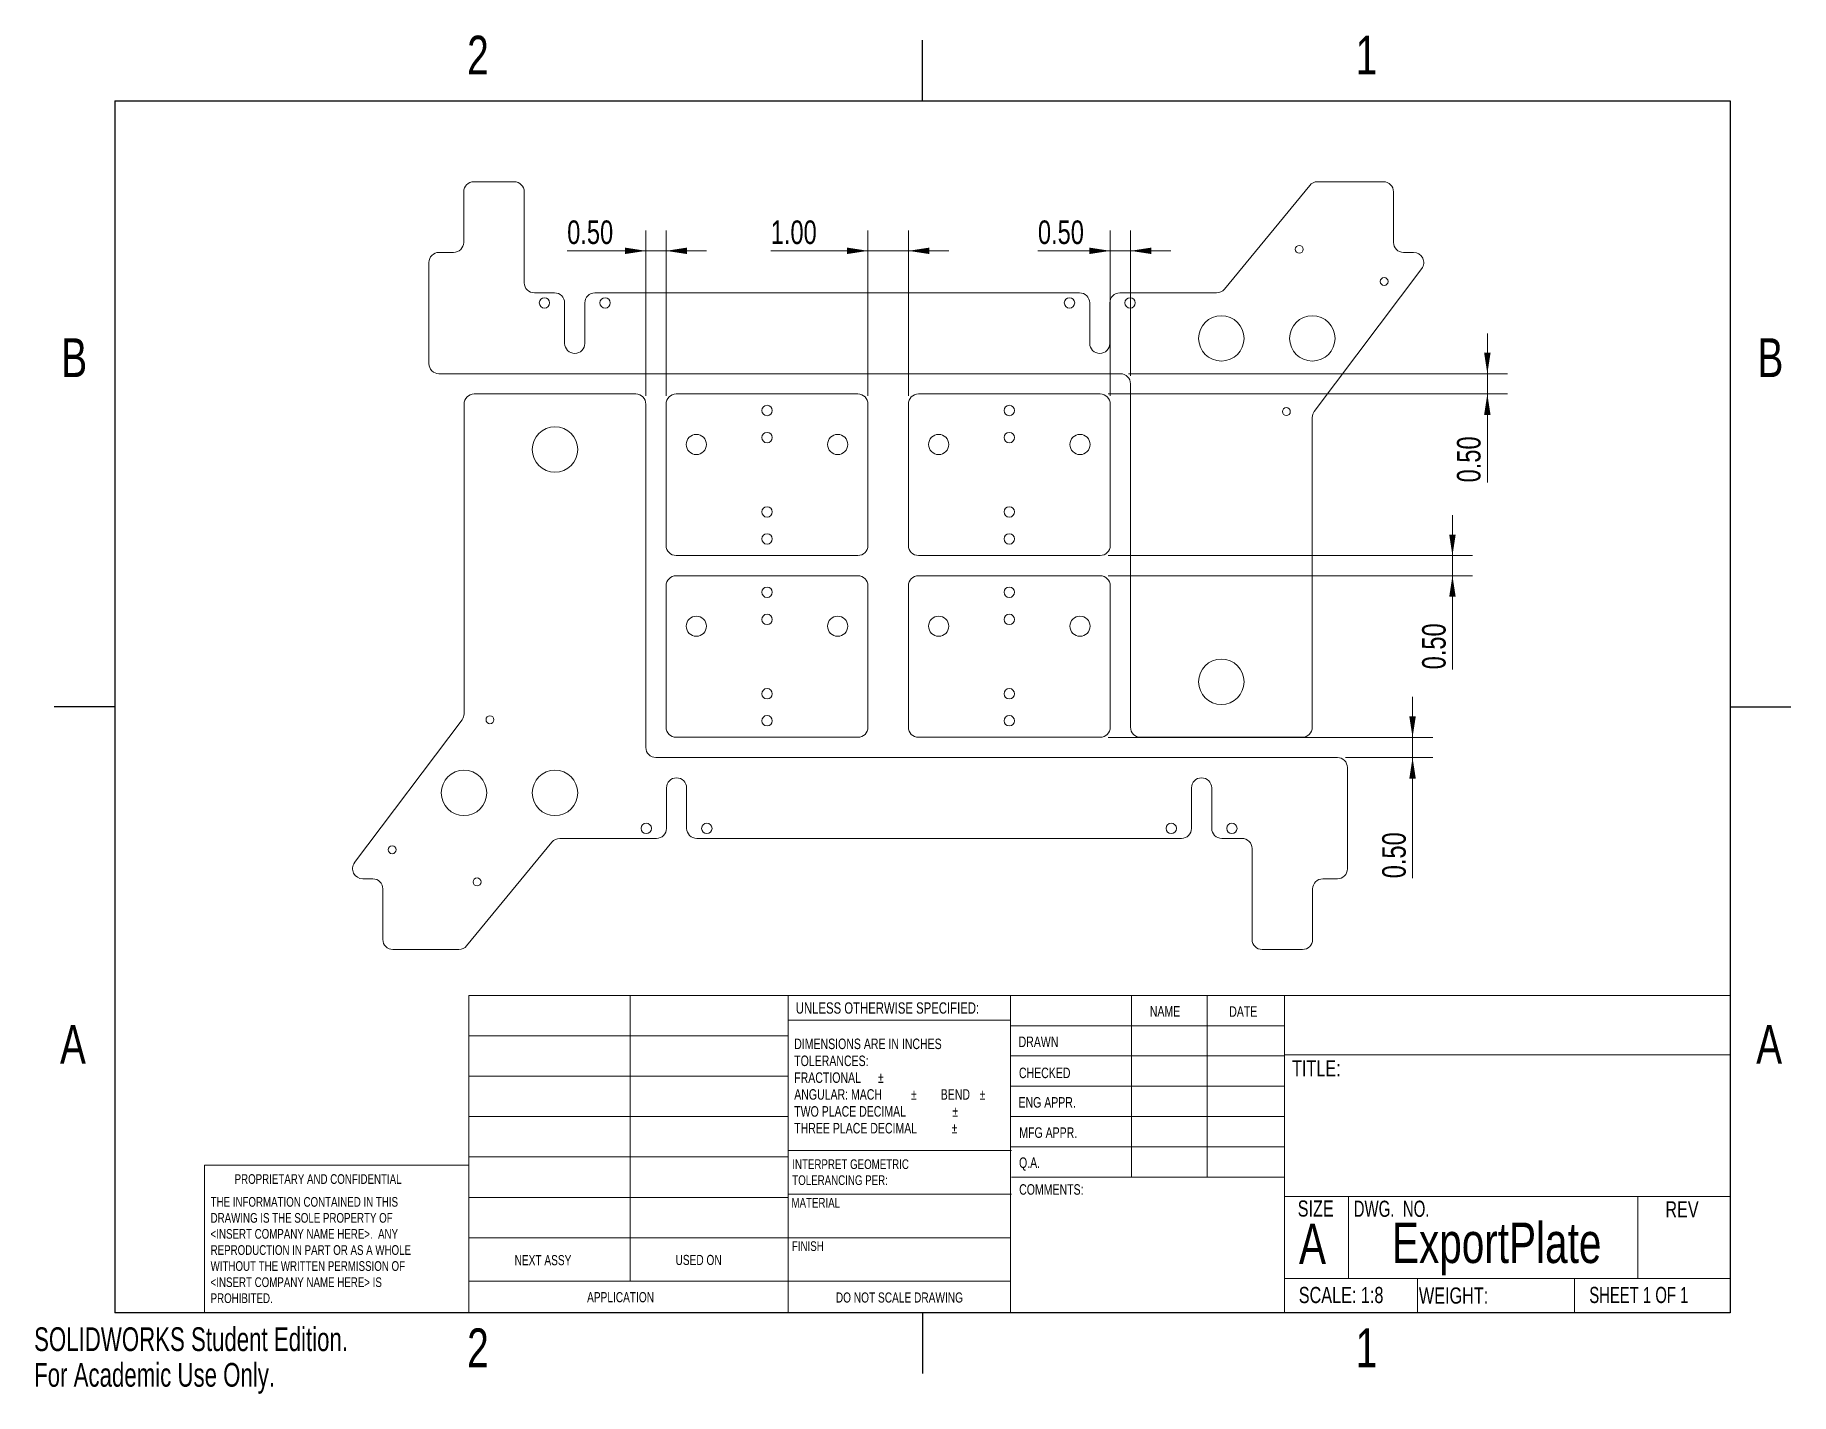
# Model space of a CAD drawing. Header units: inches. Extents: x 0 to 10.9, y 0 to 8.4.
import ezdxf

# ---------------------------------------------------------------- set-up
doc = ezdxf.new("R2010")
doc.units = ezdxf.units.IN
doc.header["$MEASUREMENT"] = 0
doc.styles.add('SLDTEXTSTYLE0', font='TXT', dxfattribs={"width": 0.75})
doc.styles.add('SLDTEXTSTYLE1', font='TXT', dxfattribs={"width": 0.6875})
doc.styles.add('SLDTEXTSTYLE2', font='TXT', dxfattribs={"width": 0.694444})
doc.styles.add('SLDTEXTSTYLE3', font='TXT', dxfattribs={"width": 0.7})
doc.dimstyles.new('SLDDIMSTYLE0', dxfattribs={"dimtxt": 0.145833, "dimasz": 0.13, "dimexe": 0, "dimexo": 0.0625, "dimgap": 0.036458, "dimtad": 1, "dimlfac": 4, "dimrnd": 1e-09, "dimzin": 0, "dimdsep": 46, "dimtxsty": 'SLDTEXTSTYLE0', "dimsah": 1, "dimcen": 0.09, "dimadec": 0, "dimazin": 0, "dimtfac": 1, "dimtmove": 0, "dimatfit": 0, "dimfxl": 1, "dimfrac": 2, "dimtolj": 1, "dimtzin": 12, "dimarcsym": 0})
doc.dimstyles.new('SLDDIMSTYLE1', dxfattribs={"dimtxt": 0.145833, "dimasz": 0.13, "dimexe": 0, "dimexo": 0.0625, "dimgap": 0.036458, "dimtad": 1, "dimlfac": 4, "dimrnd": 1e-09, "dimzin": 4, "dimdsep": 46, "dimtxsty": 'SLDTEXTSTYLE0', "dimsah": 1, "dimcen": 0.09, "dimadec": 0, "dimazin": 1, "dimtfac": 1, "dimtmove": 0, "dimatfit": 0, "dimfxl": 1, "dimfrac": 2, "dimtolj": 1, "dimtzin": 12, "dimarcsym": 0})

# ---------------------------------------------------------------- blocks, each defined once
blk = doc.blocks.new('SW_NOTE_0')
at = {"color": 0, "linetype": 'Continuous', "lineweight": 0, "char_height": 0.06, "attachment_point": 1, "style": 'SLDTEXTSTYLE0'}
for s, insert in [('INTERPRET GEOMETRIC', (0, 0.077)), ('TOLERANCING PER:', (0, -0.022))]:
    blk.add_mtext(s, dxfattribs=dict(at, insert=insert))
blk = doc.blocks.new('SW_NOTE_1')
at = {"color": 0, "linetype": 'Continuous', "lineweight": 0, "char_height": 0.065, "attachment_point": 1, "style": 'SLDTEXTSTYLE0'}
for s, insert in [('DIMENSIONS ARE IN INCHES', (0, 0.084)), ('TOLERANCES:', (0, -0.021)), ('FRACTIONAL', (0, -0.125)), ('%%p', (0.518, -0.125)), ('ANGULAR: MACH', (0, -0.229)), ('%%p', (0.723, -0.229)), ('BEND', (0.907, -0.229)), ('%%p', (1.148, -0.229)), ('TWO PLACE DECIMAL', (0, -0.334)), ('%%p', (0.979, -0.334)), ('THREE PLACE DECIMAL', (0, -0.438)), ('%%p', (0.974, -0.438))]:
    blk.add_mtext(s, dxfattribs=dict(at, insert=insert))
blk = doc.blocks.new('SW_NOTE_2')
at = {"color": 0, "linetype": 'Continuous', "lineweight": 0, "char_height": 0.06, "attachment_point": 1, "style": 'SLDTEXTSTYLE0'}
for s, insert in [('THE INFORMATION CONTAINED IN THIS', (0, 0.077)), ('DRAWING IS THE SOLE PROPERTY OF', (0, -0.022)), ('<INSERT COMPANY NAME HERE>.  ANY', (0, -0.121)), ('WITHOUT THE WRITTEN PERMISSION OF', (0, -0.32)), ('REPRODUCTION IN PART OR AS A WHOLE', (0, -0.221)), ('<INSERT COMPANY NAME HERE> IS', (0, -0.42)), ('PROHIBITED.', (0, -0.519))]:
    blk.add_mtext(s, dxfattribs=dict(at, insert=insert))
blk = doc.blocks.new('_D')
at = {"color": 7, "linetype": 'Continuous', "lineweight": 0}
for p, q in [((3.787, 6.174), (3.787, 7.197)), ((3.912, 6.174), (3.912, 7.197)), ((3.787, 7.072), (3.3, 7.072)), ((3.787, 7.072), (3.912, 7.072)), ((3.912, 7.072), (4.162, 7.072))]:
    blk.add_line(p, q, dxfattribs=at)
for points in [[(3.787, 7.072), (3.657, 7.092), (3.657, 7.052)], [(3.912, 7.072), (4.042, 7.052), (4.042, 7.092)]]:
    blk.add_solid(points, dxfattribs=at)
at = {"color": 7, "linetype": 'Continuous', "lineweight": 0, "insert": (3.3, 7.26), "char_height": 0.1458, "attachment_point": 1, "style": 'SLDTEXTSTYLE0'}
blk.add_mtext('0.50', dxfattribs=at)
blk = doc.blocks.new('_D_1')
at = {"color": 7, "linetype": 'Continuous', "lineweight": 0}
for p, q in [((5.162, 6.174), (5.162, 7.197)), ((5.412, 6.174), (5.412, 7.197)), ((5.162, 7.072), (4.56, 7.072)), ((5.412, 7.072), (5.162, 7.072)), ((5.412, 7.072), (5.662, 7.072))]:
    blk.add_line(p, q, dxfattribs=at)
for points in [[(5.162, 7.072), (5.032, 7.092), (5.032, 7.052)], [(5.412, 7.072), (5.542, 7.052), (5.542, 7.092)]]:
    blk.add_solid(points, dxfattribs=at)
at = {"color": 7, "linetype": 'Continuous', "lineweight": 0, "insert": (4.56, 7.26), "char_height": 0.1458, "attachment_point": 1, "style": 'SLDTEXTSTYLE0'}
blk.add_mtext('1.00', dxfattribs=at)
blk = doc.blocks.new('_D_2')
at = {"color": 7, "linetype": 'Continuous', "lineweight": 0}
for p, q in [((6.662, 6.174), (6.662, 7.197)), ((6.787, 6.299), (6.787, 7.197)), ((6.662, 7.072), (6.214, 7.072)), ((6.662, 7.072), (6.787, 7.072)), ((6.787, 7.072), (7.037, 7.072))]:
    blk.add_line(p, q, dxfattribs=at)
for points in [[(6.662, 7.072), (6.532, 7.092), (6.532, 7.052)], [(6.787, 7.072), (6.917, 7.052), (6.917, 7.092)]]:
    blk.add_solid(points, dxfattribs=at)
at = {"color": 7, "linetype": 'Continuous', "lineweight": 0, "insert": (6.214, 7.26), "char_height": 0.1458, "attachment_point": 1, "style": 'SLDTEXTSTYLE0'}
blk.add_mtext('0.50', dxfattribs=at)
blk = doc.blocks.new('_D_3')
at = {"color": 7, "linetype": 'Continuous', "lineweight": 0}
for p, q in [((8.996, 6.311), (8.996, 6.561)), ((6.774, 6.311), (9.121, 6.311)), ((8.996, 6.311), (8.996, 6.186)), ((6.649, 6.186), (9.121, 6.186)), ((8.996, 6.186), (8.996, 5.639))]:
    blk.add_line(p, q, dxfattribs=at)
for points in [[(8.996, 6.311), (9.016, 6.441), (8.976, 6.441)], [(8.996, 6.186), (8.976, 6.056), (9.016, 6.056)]]:
    blk.add_solid(points, dxfattribs=at)
at = {"color": 7, "linetype": 'Continuous', "lineweight": 0, "insert": (8.808, 5.639), "char_height": 0.1458, "attachment_point": 1, "rotation": 90, "style": 'SLDTEXTSTYLE0'}
blk.add_mtext('0.50', dxfattribs=at)
blk = doc.blocks.new('_D_4')
at = {"color": 7, "linetype": 'Continuous', "lineweight": 0}
for p, q in [((8.78, 5.186), (8.78, 5.436)), ((6.649, 5.186), (8.905, 5.186)), ((8.78, 5.186), (8.78, 5.061)), ((6.649, 5.061), (8.905, 5.061)), ((8.78, 5.061), (8.78, 4.482))]:
    blk.add_line(p, q, dxfattribs=at)
for points in [[(8.78, 5.186), (8.8, 5.316), (8.76, 5.316)], [(8.78, 5.061), (8.76, 4.931), (8.8, 4.931)]]:
    blk.add_solid(points, dxfattribs=at)
at = {"color": 7, "linetype": 'Continuous', "lineweight": 0, "insert": (8.592, 4.482), "char_height": 0.1458, "attachment_point": 1, "rotation": 90, "style": 'SLDTEXTSTYLE0'}
blk.add_mtext('0.50', dxfattribs=at)
blk = doc.blocks.new('_D_5')
at = {"color": 7, "linetype": 'Continuous', "lineweight": 0}
for p, q in [((8.533, 4.061), (8.533, 4.311)), ((6.649, 4.061), (8.658, 4.061)), ((8.533, 4.061), (8.533, 3.936)), ((8.117, 3.936), (8.658, 3.936)), ((8.533, 3.936), (8.533, 3.189))]:
    blk.add_line(p, q, dxfattribs=at)
for points in [[(8.533, 4.061), (8.553, 4.191), (8.513, 4.191)], [(8.533, 3.936), (8.513, 3.806), (8.553, 3.806)]]:
    blk.add_solid(points, dxfattribs=at)
at = {"color": 7, "linetype": 'Continuous', "lineweight": 0, "insert": (8.345, 3.189), "char_height": 0.1458, "attachment_point": 1, "rotation": 90, "style": 'SLDTEXTSTYLE0'}
blk.add_mtext('0.50', dxfattribs=at)

msp = doc.modelspace()

# ---------------------------------------------------------------- linework, layer by layer
at = {"color": 7, "linetype": 'Continuous'}
for p, q in [((5.5, 8), (5.5, 8.375)), ((0.5, 8), (0.5, 0.5)), ((0.5, 8), (10.5, 8)), ((10.5, 8), (10.5, 0.5)), ((0.5, 4.25), (0.125, 4.25)), ((10.5, 4.25), (10.875, 4.25)), ((10.5, 0.5), (0.5, 0.5)), ((5.5, 0.5), (5.5, 0.125))]:
    msp.add_line(p, q, dxfattribs=at)
at = {"color": 7, "linetype": 'Continuous', "lineweight": 15}
for p, q in [((2.7218, 7.4995), (2.9718, 7.4995)), ((8.3525, 7.4995), (7.9445, 7.4995)), ((2.6593, 7.437), (2.6593, 7.1245)), ((3.0343, 6.8745), (3.0343, 7.437)), ((7.8962, 7.4767), (7.3681, 6.8348)), ((8.415, 7.437), (8.415, 7.1245)), ((2.4439, 6.3738), (2.4439, 6.9995)), ((2.5064, 7.062), (2.5968, 7.062)), ((7.9244, 6.078), (8.5897, 6.962)), ((8.4775, 7.062), (8.5397, 7.062)), ((3.2218, 6.812), (3.0968, 6.812)), ((3.2843, 6.4995), (3.2843, 6.7495)), ((3.4093, 6.4995), (3.4093, 6.7495)), ((6.4718, 6.812), (3.4718, 6.812)), ((6.5343, 6.7495), (6.5343, 6.4995)), ((6.6593, 6.7495), (6.6593, 6.4995)), ((7.3199, 6.812), (6.7218, 6.812)), ((6.7244, 6.3113), (2.5064, 6.3113)), ((6.7869, 4.1238), (6.7869, 6.2488)), ((2.6619, 6.1238), (2.6619, 4.2072)), ((3.7244, 6.1863), (2.7244, 6.1863)), ((3.7869, 6.1238), (3.7869, 3.9988)), ((3.9119, 5.2488), (3.9119, 6.1238)), ((3.9744, 6.1863), (5.0994, 6.1863)), ((5.1619, 6.1238), (5.1619, 5.2488)), ((5.4119, 5.2488), (5.4119, 6.1238)), ((5.4744, 6.1863), (6.5994, 6.1863)), ((6.6619, 6.1238), (6.6619, 5.2488)), ((7.9119, 4.1238), (7.9119, 6.0404)), ((5.0994, 5.1863), (3.9744, 5.1863)), ((6.5994, 5.1863), (5.4744, 5.1863)), ((3.9744, 5.0613), (5.0994, 5.0613)), ((5.4744, 5.0613), (6.5994, 5.0613)), ((3.9119, 4.1238), (3.9119, 4.9988)), ((5.1619, 4.9988), (5.1619, 4.1238)), ((5.4119, 4.1238), (5.4119, 4.9988)), ((6.6619, 4.9988), (6.6619, 4.1238)), ((2.6493, 4.1696), (1.9841, 3.2856)), ((5.0994, 4.0613), (3.9744, 4.0613)), ((6.5994, 4.0613), (5.4744, 4.0613)), ((6.8494, 4.0613), (7.8494, 4.0613)), ((3.8494, 3.9363), (8.0674, 3.9363)), ((8.1299, 3.8738), (8.1299, 3.248)), ((3.9145, 3.498), (3.9145, 3.748)), ((4.0395, 3.498), (4.0395, 3.748)), ((7.1645, 3.748), (7.1645, 3.498)), ((7.2895, 3.748), (7.2895, 3.498)), ((2.6775, 2.7708), (3.2056, 3.4127)), ((3.2539, 3.4355), (3.852, 3.4355)), ((4.102, 3.4355), (7.102, 3.4355)), ((7.352, 3.4355), (7.477, 3.4355)), ((7.5395, 3.373), (7.5395, 2.8105)), ((2.0963, 3.1855), (2.034, 3.1855)), ((8.0674, 3.1855), (7.977, 3.1855)), ((2.1588, 2.8105), (2.1588, 3.123)), ((7.9145, 2.8105), (7.9145, 3.123)), ((2.2213, 2.748), (2.6293, 2.748)), ((7.852, 2.748), (7.602, 2.748))]:
    msp.add_line(p, q, dxfattribs=at)
at = {"color": 7, "linetype": 'Continuous', "lineweight": 0}
for p, q in [((2.6911, 2.4643), (10.5, 2.4643)), ((2.6911, 0.5), (2.6911, 2.4643)), ((3.6891, 2.4643), (3.6891, 0.6963)), ((4.6683, 0.5), (4.6683, 2.4643)), ((6.0452, 2.4643), (6.0452, 0.5)), ((6.7937, 2.4643), (6.7937, 1.3393)), ((7.2622, 2.4643), (7.2622, 1.3393)), ((7.7413, 2.4643), (7.7413, 0.5)), ((10.5, 2.4643), (10.5, 0.5)), ((6.0452, 2.31), (4.6683, 2.31)), ((2.6911, 2.2143), (4.6683, 2.2143)), ((6.0452, 2.2768), (7.7413, 2.2768)), ((6.0452, 2.0893), (7.7413, 2.0893)), ((7.7413, 2.0972), (10.5, 2.0972)), ((2.6911, 1.9643), (4.6683, 1.9643)), ((6.0452, 1.9018), (7.7413, 1.9018)), ((2.6911, 1.7143), (4.6683, 1.7143)), ((7.7413, 1.7143), (6.0452, 1.7143)), ((7.7413, 1.5268), (6.0452, 1.5268)), ((1.0539, 0.5), (1.0539, 1.4143)), ((2.6911, 1.4143), (1.0539, 1.4143)), ((2.6911, 1.4643), (4.6683, 1.4643)), ((4.6683, 1.5037), (6.0497, 1.5037)), ((7.7413, 1.3393), (6.0497, 1.3393)), ((2.6911, 1.2143), (4.6683, 1.2143)), ((4.6683, 1.2337), (6.0497, 1.2337)), ((7.7413, 1.2199), (10.5, 1.2199)), ((8.1368, 1.2199), (8.1368, 0.7129)), ((9.9281, 1.2199), (9.9281, 0.7129)), ((2.6911, 0.9643), (4.6683, 0.9643)), ((4.6683, 0.9637), (6.0452, 0.9637)), ((2.6911, 0.6963), (6.0452, 0.6963)), ((7.7413, 0.7129), (10.5, 0.7129)), ((8.5644, 0.7129), (8.5644, 0.5)), ((9.5363, 0.7129), (9.5363, 0.5)), ((10.5, 0.5), (1.0539, 0.5))]:
    msp.add_line(p, q, dxfattribs=at)
at = {"color": 7, "linetype": 'Continuous', "lineweight": 15}
for centre, radius in [((7.8315, 7.0813), 0.0245), ((8.3575, 6.882), 0.0245), ((3.1593, 6.7495), 0.0321), ((3.5343, 6.7495), 0.0321), ((6.4093, 6.7495), 0.0321), ((6.7843, 6.7495), 0.0321), ((7.3494, 6.53), 0.1405), ((7.9126, 6.53), 0.1405), ((4.5369, 6.0838), 0.0321), ((6.0369, 6.0838), 0.0321), ((7.7519, 6.0773), 0.0245), ((3.2244, 5.8425), 0.1405), ((4.0994, 5.8738), 0.0625), ((4.5369, 5.9163), 0.0321), ((4.9744, 5.8738), 0.0625), ((5.5994, 5.8738), 0.0625), ((6.0369, 5.9163), 0.0321), ((6.4744, 5.8738), 0.0625), ((4.5369, 5.4563), 0.0321), ((6.0369, 5.4563), 0.0321), ((4.5369, 5.2888), 0.0321), ((6.0369, 5.2888), 0.0321), ((4.5369, 4.9588), 0.0321), ((6.0369, 4.9588), 0.0321), ((4.0994, 4.7488), 0.0625), ((4.5369, 4.7913), 0.0321), ((4.9744, 4.7488), 0.0625), ((5.5994, 4.7488), 0.0625), ((6.0369, 4.7913), 0.0321), ((6.4744, 4.7488), 0.0625), ((7.3494, 4.405), 0.1405), ((4.5369, 4.3313), 0.0321), ((6.0369, 4.3313), 0.0321), ((2.8219, 4.1703), 0.0245), ((4.5369, 4.1638), 0.0321), ((6.0369, 4.1638), 0.0321), ((2.6611, 3.7175), 0.1405), ((3.2244, 3.7175), 0.1405), ((3.7895, 3.498), 0.0321), ((4.1645, 3.498), 0.0321), ((7.0395, 3.498), 0.0321), ((7.4145, 3.498), 0.0321), ((2.2163, 3.3655), 0.0245), ((2.7423, 3.1663), 0.0245)]:
    msp.add_circle(centre, radius, dxfattribs=at)
for centre, start, end in [((2.7218, 7.437), 90, 180), ((2.9718, 7.437), 0, 90), ((7.9445, 7.437), 90, 140.55598), ((8.3525, 7.437), 0, 90), ((2.5968, 7.1245), 270, 0), ((8.4775, 7.1245), 180, 270), ((2.5064, 6.9995), 90, 180), ((8.5397, 6.9995), 323.03709, 90), ((3.0968, 6.8745), 180, 270), ((3.2218, 6.7495), 0, 90), ((3.4718, 6.7495), 90, 180), ((6.4718, 6.7495), 0, 90), ((6.7218, 6.7495), 90, 180), ((7.3199, 6.8745), 270, 320.55598), ((3.3468, 6.4995), 180, 270), ((3.3468, 6.4995), 270, 0), ((6.5968, 6.4995), 180, 270), ((6.5968, 6.4995), 270, 0), ((2.5064, 6.3738), 180, 270), ((6.7244, 6.2488), 0, 90), ((2.7244, 6.1238), 90, 180), ((3.7244, 6.1238), 0, 90), ((3.9744, 6.1238), 90, 180), ((5.0994, 6.1238), 0, 90), ((5.4744, 6.1238), 90, 180), ((6.5994, 6.1238), 0, 90), ((7.9744, 6.0404), 143.03709, 180), ((3.9744, 5.2488), 180, 270), ((5.0994, 5.2488), 270, 0), ((5.4744, 5.2488), 180, 270), ((6.5994, 5.2488), 270, 0), ((3.9744, 4.9988), 90, 180), ((5.0994, 4.9988), 0, 90), ((5.4744, 4.9988), 90, 180), ((6.5994, 4.9988), 0, 90), ((2.5994, 4.2072), 323.03709, 0), ((3.9744, 4.1238), 180, 270), ((5.0994, 4.1238), 270, 0), ((5.4744, 4.1238), 180, 270), ((6.5994, 4.1238), 270, 0), ((6.8494, 4.1238), 180, 270), ((7.8494, 4.1238), 270, 0), ((3.8494, 3.9988), 180, 270), ((8.0674, 3.8738), 0, 90), ((3.977, 3.748), 90, 180), ((3.977, 3.748), 0, 90), ((7.227, 3.748), 90, 180), ((7.227, 3.748), 0, 90), ((3.852, 3.498), 270, 0), ((4.102, 3.498), 180, 270), ((7.102, 3.498), 270, 0), ((7.352, 3.498), 180, 270), ((3.2539, 3.373), 90, 140.55598), ((7.477, 3.373), 0, 90), ((2.034, 3.248), 143.03709, 270), ((2.0963, 3.123), 0, 90), ((7.977, 3.123), 90, 180), ((8.0674, 3.248), 270, 0), ((2.2213, 2.8105), 180, 270), ((2.6293, 2.8105), 270, 320.55598), ((7.602, 2.8105), 180, 270), ((7.852, 2.8105), 270, 0)]:
    msp.add_arc(centre, 0.0625, start, end, dxfattribs=at)

# ---------------------------------------------------------------- block references
at = {"color": 7, "linetype": 'Continuous', "lineweight": 0}
for name, p in [('SW_NOTE_1', (4.7054, 2.1128)), ('SW_NOTE_0', (4.6933, 1.3726)), ('SW_NOTE_2', (1.0927, 1.1393))]:
    msp.add_blockref(name, p, dxfattribs=at)

# ---------------------------------------------------------------- texts
for s, insert, char_height, attachment_point, style in [('2', (2.7476, 8.4033), 0.24, 2, 'SLDTEXTSTYLE0'), ('1', (8.2476, 8.4033), 0.24, 2, 'SLDTEXTSTYLE0'), ('B', (0.2482, 6.5308), 0.24, 2, 'SLDTEXTSTYLE0'), ('B', (10.7482, 6.5308), 0.24, 2, 'SLDTEXTSTYLE0'), ('UNLESS OTHERWISE SPECIFIED:', (4.7149, 2.4212), 0.07, 1, 'SLDTEXTSTYLE0'), ('NAME', (6.9065, 2.3985), 0.065, 1, 'SLDTEXTSTYLE0'), ('DATE', (7.3982, 2.3968), 0.065, 1, 'SLDTEXTSTYLE0'), ('A', (0.2404, 2.2808), 0.24, 2, 'SLDTEXTSTYLE0'), ('DRAWN', (6.0944, 2.2096), 0.065, 1, 'SLDTEXTSTYLE0'), ('A', (10.7404, 2.2808), 0.24, 2, 'SLDTEXTSTYLE0'), ('CHECKED', (6.0965, 2.0172), 0.065, 1, 'SLDTEXTSTYLE0'), ('TITLE:', (7.7871, 2.0627), 0.1, 1, 'SLDTEXTSTYLE0'), ('ENG APPR.', (6.0936, 1.8347), 0.065, 1, 'SLDTEXTSTYLE0'), ('MFG APPR.', (6.0985, 1.6475), 0.065, 1, 'SLDTEXTSTYLE0'), ('Q.A.', (6.0969, 1.4615), 0.065, 1, 'SLDTEXTSTYLE0'), ('PROPRIETARY AND CONFIDENTIAL', (1.2413, 1.3576), 0.06, 1, 'SLDTEXTSTYLE0'), ('MATERIAL', (4.6882, 1.2107), 0.06, 1, 'SLDTEXTSTYLE0'), ('COMMENTS:', (6.0978, 1.2956), 0.065, 1, 'SLDTEXTSTYLE0'), ('SIZE', (7.822, 1.1952), 0.1, 1, 'SLDTEXTSTYLE0'), ('DWG.  NO.', (8.1685, 1.1938), 0.1, 1, 'SLDTEXTSTYLE2'), ('REV', (10.0978, 1.1899), 0.1, 1, 'SLDTEXTSTYLE0'), ('A', (7.8299, 1.0521), 0.25, 1, 'SLDTEXTSTYLE0'), ('ExportPlate', (9.0538, 1.058), 0.25, 2, 'SLDTEXTSTYLE0'), ('FINISH', (4.6909, 0.9425), 0.06, 1, 'SLDTEXTSTYLE0'), ('NEXT ASSY', (2.9741, 0.8571), 0.0625, 1, 'SLDTEXTSTYLE0'), ('USED ON', (3.9706, 0.8582), 0.0625, 1, 'SLDTEXTSTYLE0'), ('SCALE: 1:8', (7.8287, 0.66), 0.1, 1, 'SLDTEXTSTYLE0'), ('WEIGHT:', (8.5724, 0.6566), 0.1, 1, 'SLDTEXTSTYLE0'), ('SHEET 1 OF 1', (9.6272, 0.6604), 0.1, 1, 'SLDTEXTSTYLE1'), ('APPLICATION', (3.4232, 0.6279), 0.0625, 1, 'SLDTEXTSTYLE0'), ('DO NOT SCALE DRAWING', (5.3564, 0.6258), 0.0625, 2, 'SLDTEXTSTYLE0'), ('2', (2.7476, 0.4033), 0.24, 2, 'SLDTEXTSTYLE0'), ('1', (8.2476, 0.4033), 0.24, 2, 'SLDTEXTSTYLE0')]:
    msp.add_mtext(s, dxfattribs=dict(at, insert=insert, char_height=char_height, attachment_point=attachment_point, style=style))
at = {"color": 7, "linetype": 'Continuous', "char_height": 0.14705, "attachment_point": 1, "style": 'SLDTEXTSTYLE3'}
for s, insert in [('SOLIDWORKS Student Edition.', (0, 0.4101)), ('For Academic Use Only.', (0, 0.1896))]:
    msp.add_mtext(s, dxfattribs=dict(at, insert=insert))

# ---------------------------------------------------------------- dimensions: what is measured, and where the dimension line sits
at = {"color": 7, "linetype": 'Continuous', "lineweight": 0}
for base, p1, p2, dimstyle, picture, middle in [((3.9119, 7.0724), (3.7869, 6.1238), (3.9119, 6.1238), 'SLDDIMSTYLE0', '_D', (3.4889, 7.0724)), ((5.1619, 7.0724), (5.4119, 6.1238), (5.1619, 6.1238), 'SLDDIMSTYLE1', '_D_1', (4.7482, 7.0724)), ((6.7869, 7.0724), (6.6619, 6.1238), (6.7869, 6.2488), 'SLDDIMSTYLE0', '_D_2', (6.4025, 7.0724))]:
    dim = msp.add_linear_dim(base=base, p1=p1, p2=p2, dimstyle=dimstyle, dxfattribs=at)
    dim.commit()
    dim.dimension.update_dxf_attribs({"geometry": picture, "text_midpoint": middle, "dimtype": 160})
for base, p1, p2, picture, middle in [((8.9959, 6.1863), (6.7244, 6.3113), (6.5994, 6.1863), '_D_3', (8.9959, 5.827)), ((8.7798, 5.0613), (6.5994, 5.1863), (6.5994, 5.0613), '_D_4', (8.7798, 4.671)), ((8.5327, 3.9363), (6.5994, 4.0613), (8.0674, 3.9363), '_D_5', (8.5327, 3.3777))]:
    dim = msp.add_linear_dim(base=base, p1=p1, p2=p2, angle=90, dimstyle='SLDDIMSTYLE0', dxfattribs=at)
    dim.commit()
    dim.dimension.update_dxf_attribs({"geometry": picture, "text_midpoint": middle, "dimtype": 160})

doc.saveas('drawing.dxf')
